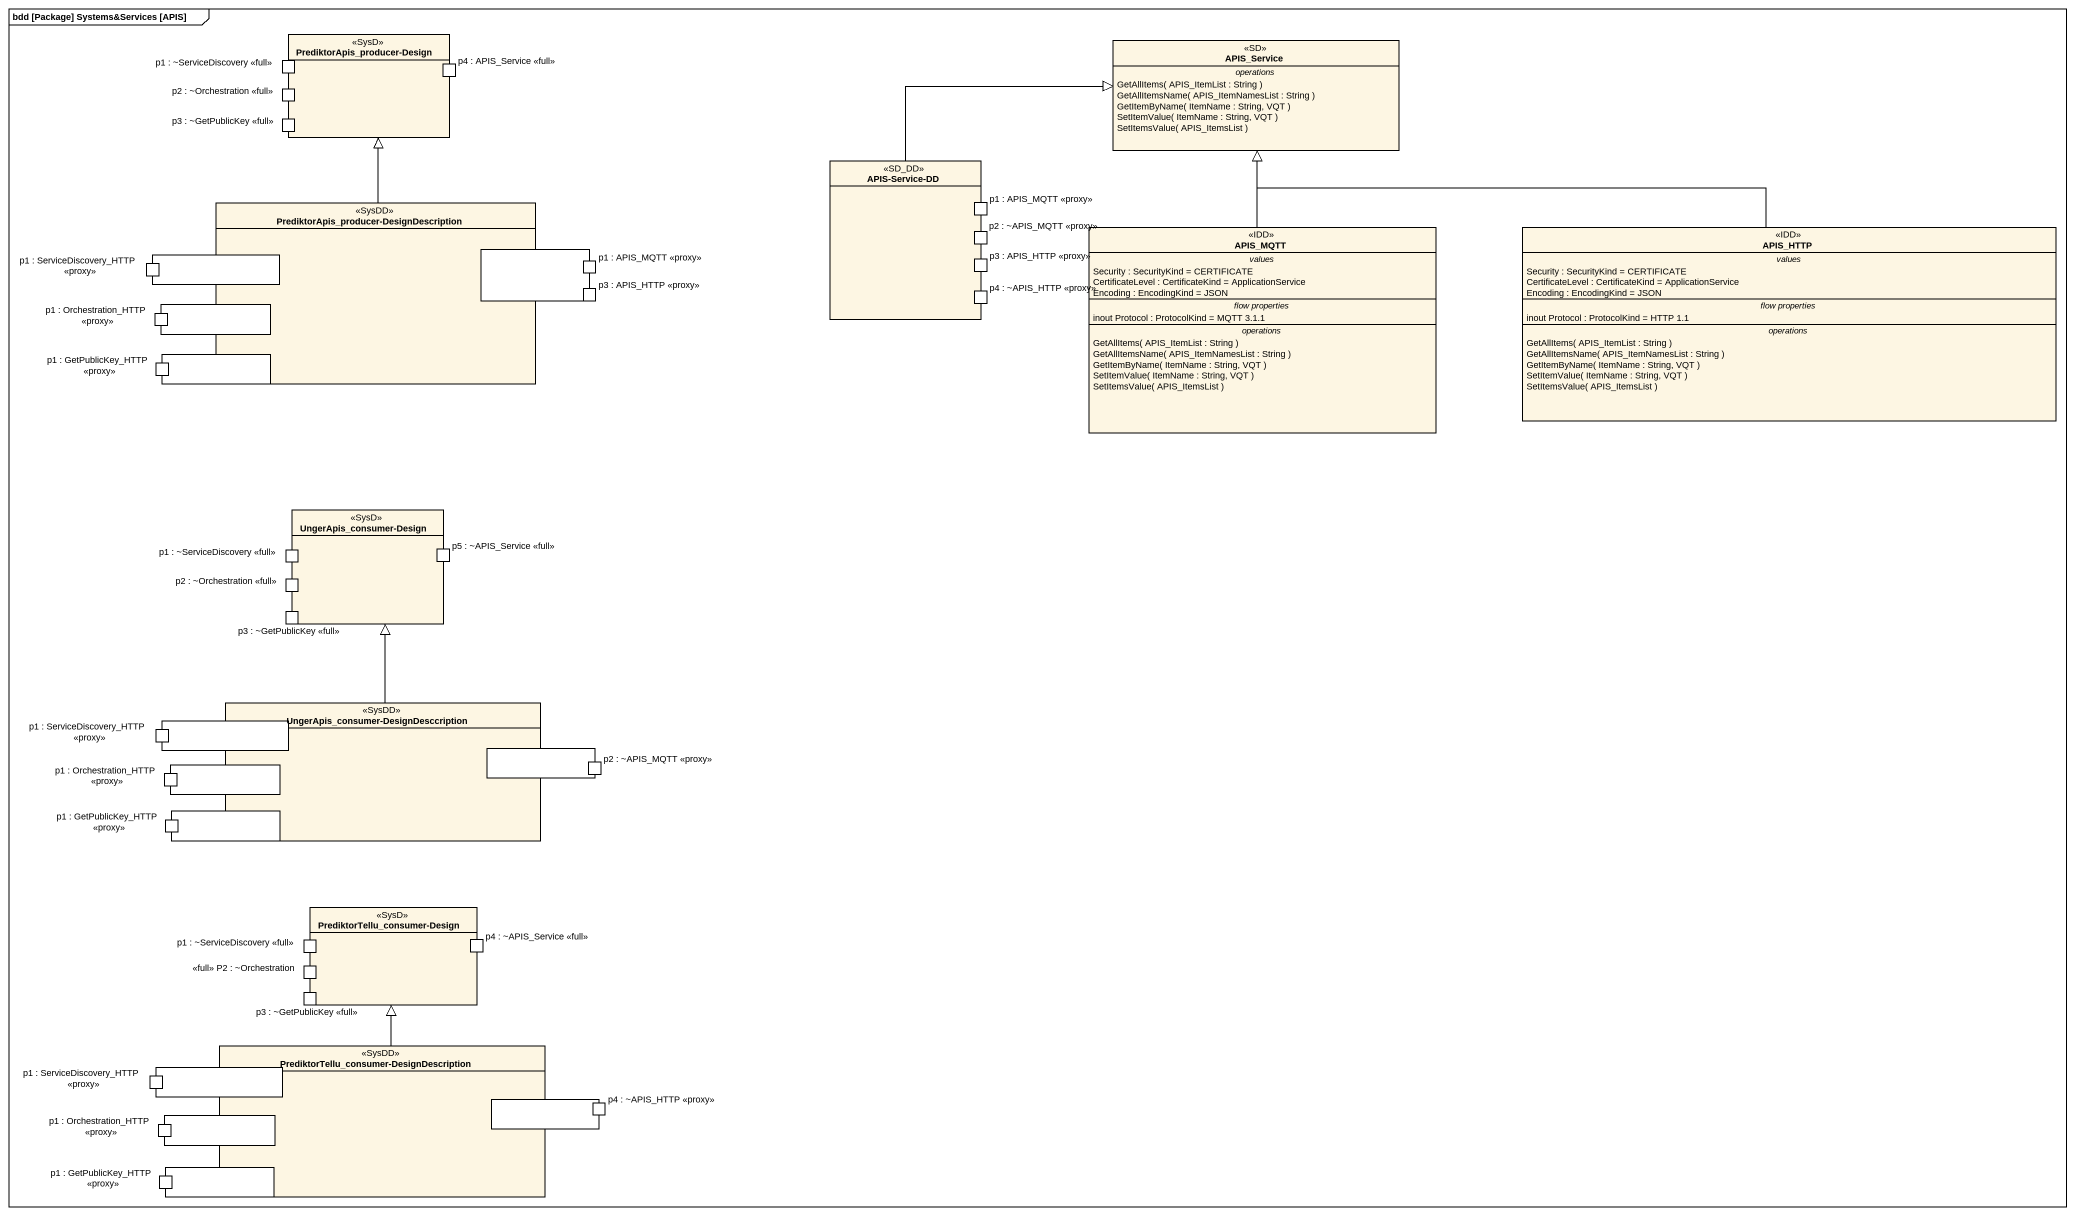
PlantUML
@startuml
mainframe bdd [Package] Systems&Services [APIS]
allowmixing
hide circle
hide empty members
rectangle "PrediktorApis_producer-Design" as PrediktorApis_producer <<SysD>> {
  port "p1 : ~ServiceDiscovery <<full>>" as p1_ServiceDiscovery_full
  port "p2 : ~Orchestration <<full>>" as p2_Orchestration_full
  port "p4 : APIS_Service <<full>>" as p4_APIS_Service_full
  port "p3 : ~GetPublicKey <<full>>" as p3_GetPublicKey_full
}
class APIS_Service <<SD>> {
  -- operations --
  GetAllItems( APIS_ItemList : String )
  GetAllItemsName( APIS_ItemNamesList : String )
  GetItemByName( ItemName : String, VQT )
  SetItemValue( ItemName : String, VQT )
  SetItemsValue( APIS_ItemsList )
}
rectangle "APIS-Service-DD" as APIS_Service_DD <<SD_DD>> {
  port "p1 : APIS_MQTT <<proxy>>" as p1_APIS_MQTT_proxy
  port "p2 : ~APIS_MQTT <<proxy>>" as p2_APIS_MQTT_proxy
  port "p3 : APIS_HTTP <<proxy>>" as p3_APIS_HTTP_proxy_2
  port "p4 : ~APIS_HTTP <<proxy>>" as p4_APIS_HTTP_proxy
}
rectangle "PrediktorApis_producer-DesignDescription" as PrediktorApis_producer_2 <<SysDD>> {
  port " " as port1
  port " " as port2
  port " " as port3
  port " " as port4
}
class APIS_MQTT <<IDD>> {
  -- values --
  Security : SecurityKind = CERTIFICATE
  CertificateLevel : CertificateKind = ApplicationService
  Encoding : EncodingKind = JSON
  -- flow properties --
  inout Protocol : ProtocolKind = MQTT 3.1.1
  -- operations --
  GetAllItems( APIS_ItemList : String )
  GetAllItemsName( APIS_ItemNamesList : String )
  GetItemByName( ItemName : String, VQT )
  SetItemValue( ItemName : String, VQT )
  SetItemsValue( APIS_ItemsList )
}
class APIS_HTTP <<IDD>> {
  -- values --
  Security : SecurityKind = CERTIFICATE
  CertificateLevel : CertificateKind = ApplicationService
  Encoding : EncodingKind = JSON
  -- flow properties --
  inout Protocol : ProtocolKind = HTTP 1.1
  -- operations --
  GetAllItems( APIS_ItemList : String )
  GetAllItemsName( APIS_ItemNamesList : String )
  GetItemByName( ItemName : String, VQT )
  SetItemValue( ItemName : String, VQT )
  SetItemsValue( APIS_ItemsList )
}
rectangle "p1 : ServiceDiscovery_HTTP <<proxy>>" as p1_ServiceDiscovery_HTTP
rectangle "p1 : APIS_MQTT <<proxy>>" as p1_APIS_MQTT_proxy_2
rectangle "p3 : APIS_HTTP <<proxy>>" as p3_APIS_HTTP_proxy
rectangle "p1 : Orchestration_HTTP <<proxy>>" as p1_Orchestration_HTTP_proxy
rectangle "p1 : GetPublicKey_HTTP <<proxy>>" as p1_GetPublicKey_HTTP_proxy
rectangle "UngerApis_consumer-Design" as UngerApis_consumer_Design <<SysD>> {
  port "p1 : ~ServiceDiscovery <<full>>" as p1_ServiceDiscovery_full_2
  port "p5 : ~APIS_Service <<full>>" as p5_APIS_Service_full
  port "p2 : ~Orchestration <<full>>" as p2_Orchestration_full_2
  port "p3 : ~GetPublicKey <<full>>" as p3_GetPublicKey_full_2
}
rectangle "UngerApis_consumer-DesignDesccription" as UngerApis_consumer <<SysDD>> {
  port " " as port5
  port " " as port6
  port " " as port7
  port " " as port8
}
rectangle "p1 : ServiceDiscovery_HTTP <<proxy>>" as p1_ServiceDiscovery_HTTP_2
rectangle "p1 : Orchestration_HTTP <<proxy>>" as p1_Orchestration_HTTP_proxy_2
rectangle "p2 : ~APIS_MQTT <<proxy>>" as p2_APIS_MQTT_proxy_2
rectangle "p1 : GetPublicKey_HTTP <<proxy>>" as p1_GetPublicKey_HTTP_proxy_2
rectangle "PrediktorTellu_consumer-Design" as PrediktorTellu_consumer <<SysD>> {
  port "p1 : ~ServiceDiscovery <<full>>" as p1_ServiceDiscovery_full_3
  port "p4 : ~APIS_Service <<full>>" as p4_APIS_Service_full_2
  port "<<full>> P2 : ~Orchestration" as full_P2_Orchestration
  port "p3 : ~GetPublicKey <<full>>" as p3_GetPublicKey_full_3
}
rectangle "PrediktorTellu_consumer-DesignDescription" as PrediktorTellu_consumer_2 <<SysDD>> {
  port " " as port9
  port " " as port10
  port " " as port11
  port " " as port12
}
rectangle "p1 : ServiceDiscovery_HTTP <<proxy>>" as p1_ServiceDiscovery_HTTP_3
rectangle "p4 : ~APIS_HTTP <<proxy>>" as p4_APIS_HTTP_proxy_2
rectangle "p1 : Orchestration_HTTP <<proxy>>" as p1_Orchestration_HTTP_proxy_3
rectangle "p1 : GetPublicKey_HTTP <<proxy>>" as p1_GetPublicKey_HTTP_proxy_3
APIS_Service_DD -right-|> APIS_Service
PrediktorApis_producer_2 -up-|> PrediktorApis_producer
APIS_MQTT -up-|> APIS_Service
APIS_HTTP -left-|> APIS_Service
UngerApis_consumer -up-|> UngerApis_consumer_Design
PrediktorTellu_consumer_2 -up-|> PrediktorTellu_consumer
@enduml
